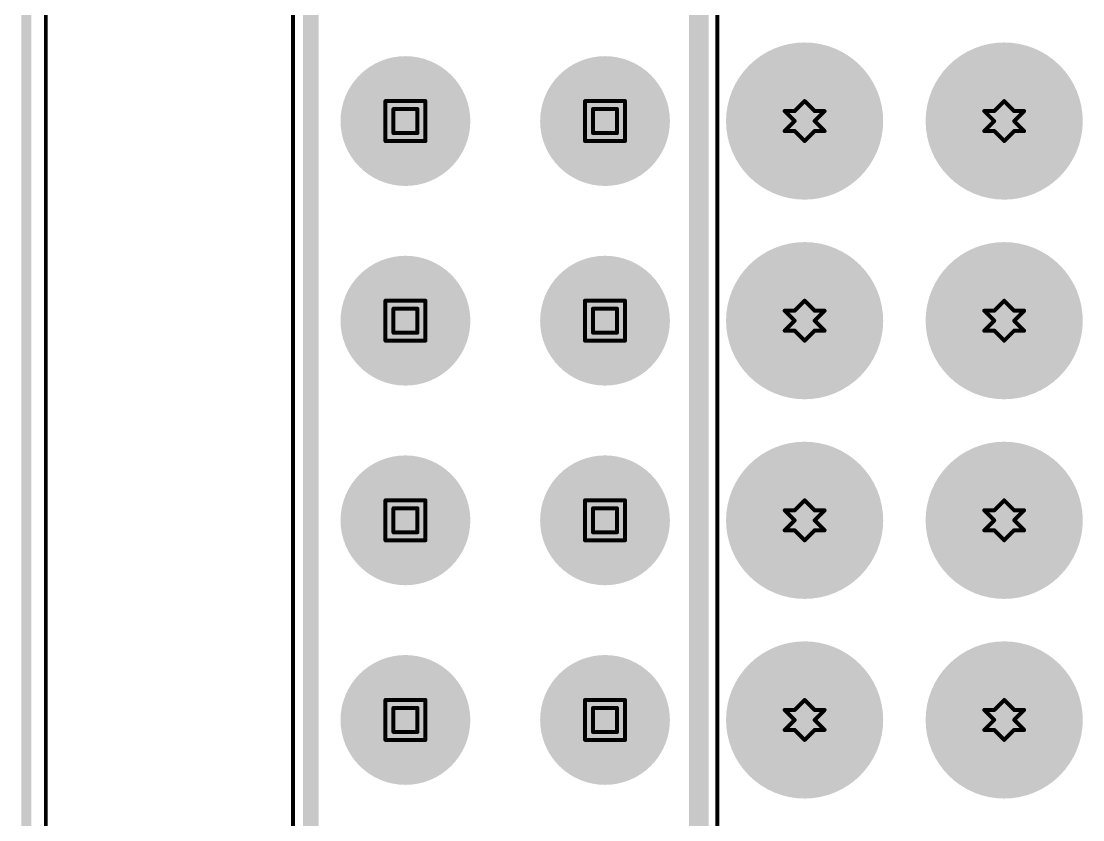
# Model space of a CAD drawing. Header units: millimetres. Extents: x 3.26 to 13.14, y 5.38 to 10.83.
# Drawn here: x 7.607 to 8.139, y 8.169 to 8.569 of the extents above; entities that cross this region are included whole.
import ezdxf

# ---------------------------------------------------------------- set-up
doc = ezdxf.new("R2010")
doc.units = ezdxf.units.MM
doc.header["$MEASUREMENT"] = 0
for name, color, linetype in [('BottomLayer', 5, 'Continuous'), ('BottomSolder', 6, 'Continuous'), ('DrillDrawing', 1, 'Continuous'), ('Mechanical13', 56, 'Continuous'), ('Mechanical15', 56, 'Continuous'), ('Mechanical16', 56, 'Continuous'), ('Mechanical4', 56, 'Continuous'), ('MultiLayer', 9, 'Continuous'), ('PadHoleLayer', 156, 'Continuous'), ('TopLayer', 1, 'Continuous'), ('TopOverlay', 2, 'Continuous'), ('TopSolder', 216, 'Continuous'), ('ViaHoleLayer', 16, 'Continuous')]:
    doc.layers.add(name, color=color, linetype=linetype)

# ---------------------------------------------------------------- blocks, each defined once
blk = doc.blocks.new('SMTC_SSQ_126_22_X_D_47')
at = {"layer": 'BottomLayer', "const_width": 0.03051}
for points in [[(0.38474, 0, 1), (0.41526, 0, 1)], [(0.48474, 0, 1), (0.51526, 0, 1)], [(0.58474, 0, 1), (0.61526, 0, 1)], [(0.68474, 0, 1), (0.71526, 0, 1)], [(0.38474, -0.1, 1), (0.41526, -0.1, 1)], [(0.48474, -0.1, 1), (0.51526, -0.1, 1)], [(0.58474, -0.1, 1), (0.61526, -0.1, 1)], [(0.68474, -0.1, 1), (0.71526, -0.1, 1)]]:
    blk.add_lwpolyline(points, format="xyb", close=True, dxfattribs=at)
at = {"layer": 'BottomSolder', "const_width": 0.03251}
for points in [[(0.38374, 0, 1), (0.41626, 0, 1)], [(0.48374, 0, 1), (0.51626, 0, 1)], [(0.58374, 0, 1), (0.61626, 0, 1)], [(0.68374, 0, 1), (0.71626, 0, 1)], [(0.38374, -0.1, 1), (0.41626, -0.1, 1)], [(0.48374, -0.1, 1), (0.51626, -0.1, 1)], [(0.58374, -0.1, 1), (0.61626, -0.1, 1)], [(0.68374, -0.1, 1), (0.71626, -0.1, 1)]]:
    blk.add_lwpolyline(points, format="xyb", close=True, dxfattribs=at)
at = {"layer": 'Mechanical13', "const_width": 0.00394}
for points in [[(2.56496, 0.04744), (-0.06496, 0.04744)], [(2.56496, -0.14744), (-0.06496, -0.14744)]]:
    blk.add_lwpolyline(points, dxfattribs=at)
at = {"layer": 'Mechanical15', "const_width": 0.00197}
for points in [[(2.57382, 0.0563), (-0.07382, 0.0563)], [(2.57382, -0.1563), (-0.07382, -0.1563)]]:
    blk.add_lwpolyline(points, dxfattribs=at)
at = {"layer": 'MultiLayer', "const_width": 0.03051}
for points in [[(0.38474, 0, 1), (0.41526, 0, 1)], [(0.48474, 0, 1), (0.51526, 0, 1)], [(0.58474, 0, 1), (0.61526, 0, 1)], [(0.68474, 0, 1), (0.71526, 0, 1)], [(0.38474, -0.1, 1), (0.41526, -0.1, 1)], [(0.48474, -0.1, 1), (0.51526, -0.1, 1)], [(0.58474, -0.1, 1), (0.61526, -0.1, 1)], [(0.68474, -0.1, 1), (0.71526, -0.1, 1)]]:
    blk.add_lwpolyline(points, format="xyb", close=True, dxfattribs=at)
at = {"layer": 'PadHoleLayer', "const_width": 0.02008}
for points in [[(0.38996, 0, 1), (0.41004, 0, 1)], [(0.48996, 0, 1), (0.51004, 0, 1)], [(0.58996, 0, 1), (0.61004, 0, 1)], [(0.68996, 0, 1), (0.71004, 0, 1)], [(0.38996, -0.1, 1), (0.41004, -0.1, 1)], [(0.48996, -0.1, 1), (0.51004, -0.1, 1)], [(0.58996, -0.1, 1), (0.61004, -0.1, 1)], [(0.68996, -0.1, 1), (0.71004, -0.1, 1)]]:
    blk.add_lwpolyline(points, format="xyb", close=True, dxfattribs=at)
at = {"layer": 'TopLayer', "const_width": 0.03051}
for points in [[(0.38474, 0, 1), (0.41526, 0, 1)], [(0.48474, 0, 1), (0.51526, 0, 1)], [(0.58474, 0, 1), (0.61526, 0, 1)], [(0.68474, 0, 1), (0.71526, 0, 1)], [(0.38474, -0.1, 1), (0.41526, -0.1, 1)], [(0.48474, -0.1, 1), (0.51526, -0.1, 1)], [(0.58474, -0.1, 1), (0.61526, -0.1, 1)], [(0.68474, -0.1, 1), (0.71526, -0.1, 1)]]:
    blk.add_lwpolyline(points, format="xyb", close=True, dxfattribs=at)
at = {"layer": 'TopOverlay', "const_width": 0.00787}
for points in [[(2.56496, 0.04744), (-0.06496, 0.04744)], [(2.56496, -0.14744), (-0.06496, -0.14744)]]:
    blk.add_lwpolyline(points, dxfattribs=at)
at = {"layer": 'TopSolder', "const_width": 0.03251}
for points in [[(0.38374, 0, 1), (0.41626, 0, 1)], [(0.48374, 0, 1), (0.51626, 0, 1)], [(0.58374, 0, 1), (0.61626, 0, 1)], [(0.68374, 0, 1), (0.71626, 0, 1)], [(0.38374, -0.1, 1), (0.41626, -0.1, 1)], [(0.48374, -0.1, 1), (0.51626, -0.1, 1)], [(0.58374, -0.1, 1), (0.61626, -0.1, 1)], [(0.68374, -0.1, 1), (0.71626, -0.1, 1)]]:
    blk.add_lwpolyline(points, format="xyb", close=True, dxfattribs=at)
blk = doc.blocks.new('_ARDUINO_MEGA2560_REV3___RETAIL_ARDUINO_MEGA2560_REV3___RETAIL_P________65')
at = {"layer": 'Mechanical16', "const_width": 0.00197}
blk.add_lwpolyline([(-1.05984, -2.00984), (1.05984, -2.00984)], dxfattribs=at)
at = {"layer": 'Mechanical4', "const_width": 0.005}
blk.add_lwpolyline([(-1.05, -2), (1.05, -2)], dxfattribs=at)
blk.add_lwpolyline([(-1.05, -2), (1.05, -2)], dxfattribs=at)
at = {"layer": 'TopOverlay', "const_width": 0.005}
blk.add_lwpolyline([(-1.05, -2), (1.05, -2)], dxfattribs=at)

msp = doc.modelspace()

# ---------------------------------------------------------------- linework, layer by layer
at = {"layer": 'BottomLayer', "const_width": 0.03937}
for points in [[(7.98032, 8.519, 1), (8.01969, 8.519, 1)], [(8.08032, 8.519, 1), (8.11969, 8.519, 1)], [(7.98032, 8.419, 1), (8.01969, 8.419, 1)], [(8.08032, 8.419, 1), (8.11969, 8.419, 1)], [(7.98032, 8.319, 1), (8.01969, 8.319, 1)], [(8.08032, 8.319, 1), (8.11969, 8.319, 1)], [(7.98032, 8.219, 1), (8.01969, 8.219, 1)], [(8.08032, 8.219, 1), (8.11969, 8.219, 1)]]:
    msp.add_lwpolyline(points, format="xyb", close=True, dxfattribs=at)
at = {"layer": 'BottomSolder', "const_width": 0.03937}
for points in [[(7.98032, 8.519, 1), (8.01969, 8.519, 1)], [(8.08032, 8.519, 1), (8.11969, 8.519, 1)], [(7.98032, 8.419, 1), (8.01969, 8.419, 1)], [(8.08032, 8.419, 1), (8.11969, 8.419, 1)], [(7.98032, 8.319, 1), (8.01969, 8.319, 1)], [(8.08032, 8.319, 1), (8.11969, 8.319, 1)], [(7.98032, 8.219, 1), (8.01969, 8.219, 1)], [(8.08032, 8.219, 1), (8.11969, 8.219, 1)]]:
    msp.add_lwpolyline(points, format="xyb", close=True, dxfattribs=at)
at = {"layer": 'DrillDrawing', "const_width": 0.002}
for points in [[(7.79, 8.529), (7.81, 8.529)], [(7.79, 8.509), (7.79, 8.529)], [(7.794, 8.525), (7.806, 8.525)], [(7.794, 8.513), (7.794, 8.525)], [(7.806, 8.513), (7.806, 8.525)], [(7.81, 8.509), (7.81, 8.529)], [(7.89, 8.529), (7.91, 8.529)], [(7.89, 8.509), (7.89, 8.529)], [(7.894, 8.525), (7.906, 8.525)], [(7.894, 8.513), (7.894, 8.525)], [(7.906, 8.513), (7.906, 8.525)], [(7.91, 8.509), (7.91, 8.529)], [(7.995, 8.524), (8, 8.529)], [(8, 8.529), (8.005, 8.524)], [(8.095, 8.524), (8.1, 8.529)], [(8.1, 8.529), (8.105, 8.524)], [(7.99, 8.524), (7.995, 8.519)], [(7.99, 8.524), (7.995, 8.524)], [(8.005, 8.524), (8.01, 8.524)], [(8.005, 8.519), (8.01, 8.524)], [(8.09, 8.524), (8.095, 8.519)], [(8.09, 8.524), (8.095, 8.524)], [(8.105, 8.524), (8.11, 8.524)], [(8.105, 8.519), (8.11, 8.524)], [(7.99, 8.514), (7.995, 8.519)], [(8.005, 8.519), (8.01, 8.514)], [(8.09, 8.514), (8.095, 8.519)], [(8.105, 8.519), (8.11, 8.514)], [(7.79, 8.509), (7.81, 8.509)], [(7.794, 8.513), (7.806, 8.513)], [(7.89, 8.509), (7.91, 8.509)], [(7.894, 8.513), (7.906, 8.513)], [(7.99, 8.514), (7.995, 8.514)], [(7.995, 8.514), (8, 8.509)], [(8, 8.509), (8.005, 8.514)], [(8.005, 8.514), (8.01, 8.514)], [(8.09, 8.514), (8.095, 8.514)], [(8.095, 8.514), (8.1, 8.509)], [(8.1, 8.509), (8.105, 8.514)], [(8.105, 8.514), (8.11, 8.514)], [(7.79, 8.429), (7.81, 8.429)], [(7.79, 8.409), (7.79, 8.429)], [(7.794, 8.425), (7.806, 8.425)], [(7.794, 8.413), (7.794, 8.425)], [(7.806, 8.413), (7.806, 8.425)], [(7.81, 8.409), (7.81, 8.429)], [(7.89, 8.429), (7.91, 8.429)], [(7.89, 8.409), (7.89, 8.429)], [(7.894, 8.425), (7.906, 8.425)], [(7.894, 8.413), (7.894, 8.425)], [(7.906, 8.413), (7.906, 8.425)], [(7.91, 8.409), (7.91, 8.429)], [(7.99, 8.424), (7.995, 8.419)], [(7.99, 8.424), (7.995, 8.424)], [(7.995, 8.424), (8, 8.429)], [(8, 8.429), (8.005, 8.424)], [(8.005, 8.424), (8.01, 8.424)], [(8.005, 8.419), (8.01, 8.424)], [(8.09, 8.424), (8.095, 8.419)], [(8.09, 8.424), (8.095, 8.424)], [(8.095, 8.424), (8.1, 8.429)], [(8.1, 8.429), (8.105, 8.424)], [(8.105, 8.424), (8.11, 8.424)], [(8.105, 8.419), (8.11, 8.424)], [(7.99, 8.414), (7.995, 8.419)], [(8.005, 8.419), (8.01, 8.414)], [(8.09, 8.414), (8.095, 8.419)], [(8.105, 8.419), (8.11, 8.414)], [(7.99, 8.414), (7.995, 8.414)], [(7.995, 8.414), (8, 8.409)], [(8, 8.409), (8.005, 8.414)], [(8.005, 8.414), (8.01, 8.414)], [(8.09, 8.414), (8.095, 8.414)], [(8.095, 8.414), (8.1, 8.409)], [(8.1, 8.409), (8.105, 8.414)], [(8.105, 8.414), (8.11, 8.414)], [(7.79, 8.409), (7.81, 8.409)], [(7.794, 8.413), (7.806, 8.413)], [(7.89, 8.409), (7.91, 8.409)], [(7.894, 8.413), (7.906, 8.413)], [(7.79, 8.329), (7.81, 8.329)], [(7.79, 8.309), (7.79, 8.329)], [(7.81, 8.309), (7.81, 8.329)], [(7.89, 8.329), (7.91, 8.329)], [(7.89, 8.309), (7.89, 8.329)], [(7.91, 8.309), (7.91, 8.329)], [(7.995, 8.324), (8, 8.329)], [(8, 8.329), (8.005, 8.324)], [(8.095, 8.324), (8.1, 8.329)], [(8.1, 8.329), (8.105, 8.324)], [(7.794, 8.325), (7.806, 8.325)], [(7.794, 8.313), (7.794, 8.325)], [(7.806, 8.313), (7.806, 8.325)], [(7.894, 8.325), (7.906, 8.325)], [(7.894, 8.313), (7.894, 8.325)], [(7.906, 8.313), (7.906, 8.325)], [(7.99, 8.324), (7.995, 8.319)], [(7.99, 8.324), (7.995, 8.324)], [(8.005, 8.324), (8.01, 8.324)], [(8.005, 8.319), (8.01, 8.324)], [(8.09, 8.324), (8.095, 8.319)], [(8.09, 8.324), (8.095, 8.324)], [(8.105, 8.324), (8.11, 8.324)], [(8.105, 8.319), (8.11, 8.324)], [(7.99, 8.314), (7.995, 8.319)], [(8.005, 8.319), (8.01, 8.314)], [(8.09, 8.314), (8.095, 8.319)], [(8.105, 8.319), (8.11, 8.314)], [(7.794, 8.313), (7.806, 8.313)], [(7.894, 8.313), (7.906, 8.313)], [(7.99, 8.314), (7.995, 8.314)], [(7.995, 8.314), (8, 8.309)], [(8, 8.309), (8.005, 8.314)], [(8.005, 8.314), (8.01, 8.314)], [(8.09, 8.314), (8.095, 8.314)], [(8.095, 8.314), (8.1, 8.309)], [(8.1, 8.309), (8.105, 8.314)], [(8.105, 8.314), (8.11, 8.314)], [(7.79, 8.309), (7.81, 8.309)], [(7.89, 8.309), (7.91, 8.309)], [(7.79, 8.229), (7.81, 8.229)], [(7.79, 8.209), (7.79, 8.229)], [(7.81, 8.209), (7.81, 8.229)], [(7.89, 8.229), (7.91, 8.229)], [(7.89, 8.209), (7.89, 8.229)], [(7.91, 8.209), (7.91, 8.229)], [(7.995, 8.224), (8, 8.229)], [(8, 8.229), (8.005, 8.224)], [(8.095, 8.224), (8.1, 8.229)], [(8.1, 8.229), (8.105, 8.224)], [(7.794, 8.225), (7.806, 8.225)], [(7.794, 8.213), (7.794, 8.225)], [(7.806, 8.213), (7.806, 8.225)], [(7.894, 8.225), (7.906, 8.225)], [(7.894, 8.213), (7.894, 8.225)], [(7.906, 8.213), (7.906, 8.225)], [(7.99, 8.224), (7.995, 8.219)], [(7.99, 8.224), (7.995, 8.224)], [(8.005, 8.224), (8.01, 8.224)], [(8.005, 8.219), (8.01, 8.224)], [(8.09, 8.224), (8.095, 8.219)], [(8.09, 8.224), (8.095, 8.224)], [(8.105, 8.224), (8.11, 8.224)], [(8.105, 8.219), (8.11, 8.224)], [(7.99, 8.214), (7.995, 8.219)], [(8.005, 8.219), (8.01, 8.214)], [(8.09, 8.214), (8.095, 8.219)], [(8.105, 8.219), (8.11, 8.214)], [(7.794, 8.213), (7.806, 8.213)], [(7.894, 8.213), (7.906, 8.213)], [(7.99, 8.214), (7.995, 8.214)], [(7.995, 8.214), (8, 8.209)], [(8, 8.209), (8.005, 8.214)], [(8.005, 8.214), (8.01, 8.214)], [(8.09, 8.214), (8.095, 8.214)], [(8.095, 8.214), (8.1, 8.209)], [(8.1, 8.209), (8.105, 8.214)], [(8.105, 8.214), (8.11, 8.214)], [(7.79, 8.209), (7.81, 8.209)], [(7.89, 8.209), (7.91, 8.209)]]:
    msp.add_lwpolyline(points, dxfattribs=at)
at = {"layer": 'DrillDrawing', "const_width": 0.001}
for points in [[(7.7895, 8.529, 1), (7.7905, 8.529, 1)], [(7.7895, 8.529, 1), (7.7905, 8.529, 1)], [(7.7935, 8.525, 1), (7.7945, 8.525, 1)], [(7.7935, 8.525, 1), (7.7945, 8.525, 1)], [(7.8055, 8.525, 1), (7.8065, 8.525, 1)], [(7.8055, 8.525, 1), (7.8065, 8.525, 1)], [(7.8095, 8.529, 1), (7.8105, 8.529, 1)], [(7.8095, 8.529, 1), (7.8105, 8.529, 1)], [(7.8895, 8.529, 1), (7.8905, 8.529, 1)], [(7.8895, 8.529, 1), (7.8905, 8.529, 1)], [(7.8935, 8.525, 1), (7.8945, 8.525, 1)], [(7.8935, 8.525, 1), (7.8945, 8.525, 1)], [(7.9055, 8.525, 1), (7.9065, 8.525, 1)], [(7.9055, 8.525, 1), (7.9065, 8.525, 1)], [(7.9095, 8.529, 1), (7.9105, 8.529, 1)], [(7.9095, 8.529, 1), (7.9105, 8.529, 1)], [(7.9995, 8.529, 1), (8.0005, 8.529, 1)], [(7.9995, 8.529, 1), (8.0005, 8.529, 1)], [(8.0995, 8.529, 1), (8.1005, 8.529, 1)], [(8.0995, 8.529, 1), (8.1005, 8.529, 1)], [(7.9895, 8.524, 1), (7.9905, 8.524, 1)], [(7.9895, 8.524, 1), (7.9905, 8.524, 1)], [(7.9945, 8.524, 1), (7.9955, 8.524, 1)], [(7.9945, 8.524, 1), (7.9955, 8.524, 1)], [(8.0045, 8.524, 1), (8.0055, 8.524, 1)], [(8.0045, 8.524, 1), (8.0055, 8.524, 1)], [(8.0095, 8.524, 1), (8.0105, 8.524, 1)], [(8.0095, 8.524, 1), (8.0105, 8.524, 1)], [(8.0895, 8.524, 1), (8.0905, 8.524, 1)], [(8.0895, 8.524, 1), (8.0905, 8.524, 1)], [(8.0945, 8.524, 1), (8.0955, 8.524, 1)], [(8.0945, 8.524, 1), (8.0955, 8.524, 1)], [(8.1045, 8.524, 1), (8.1055, 8.524, 1)], [(8.1045, 8.524, 1), (8.1055, 8.524, 1)], [(8.1095, 8.524, 1), (8.1105, 8.524, 1)], [(8.1095, 8.524, 1), (8.1105, 8.524, 1)], [(7.9945, 8.519, 1), (7.9955, 8.519, 1)], [(7.9945, 8.519, 1), (7.9955, 8.519, 1)], [(8.0045, 8.519, 1), (8.0055, 8.519, 1)], [(8.0045, 8.519, 1), (8.0055, 8.519, 1)], [(8.0945, 8.519, 1), (8.0955, 8.519, 1)], [(8.0945, 8.519, 1), (8.0955, 8.519, 1)], [(8.1045, 8.519, 1), (8.1055, 8.519, 1)], [(8.1045, 8.519, 1), (8.1055, 8.519, 1)], [(7.7895, 8.509, 1), (7.7905, 8.509, 1)], [(7.7895, 8.509, 1), (7.7905, 8.509, 1)], [(7.7935, 8.513, 1), (7.7945, 8.513, 1)], [(7.7935, 8.513, 1), (7.7945, 8.513, 1)], [(7.8055, 8.513, 1), (7.8065, 8.513, 1)], [(7.8055, 8.513, 1), (7.8065, 8.513, 1)], [(7.8095, 8.509, 1), (7.8105, 8.509, 1)], [(7.8095, 8.509, 1), (7.8105, 8.509, 1)], [(7.8895, 8.509, 1), (7.8905, 8.509, 1)], [(7.8895, 8.509, 1), (7.8905, 8.509, 1)], [(7.8935, 8.513, 1), (7.8945, 8.513, 1)], [(7.8935, 8.513, 1), (7.8945, 8.513, 1)], [(7.9055, 8.513, 1), (7.9065, 8.513, 1)], [(7.9055, 8.513, 1), (7.9065, 8.513, 1)], [(7.9095, 8.509, 1), (7.9105, 8.509, 1)], [(7.9095, 8.509, 1), (7.9105, 8.509, 1)], [(7.9895, 8.514, 1), (7.9905, 8.514, 1)], [(7.9895, 8.514, 1), (7.9905, 8.514, 1)], [(7.9945, 8.514, 1), (7.9955, 8.514, 1)], [(7.9945, 8.514, 1), (7.9955, 8.514, 1)], [(7.9995, 8.509, 1), (8.0005, 8.509, 1)], [(7.9995, 8.509, 1), (8.0005, 8.509, 1)], [(8.0045, 8.514, 1), (8.0055, 8.514, 1)], [(8.0045, 8.514, 1), (8.0055, 8.514, 1)], [(8.0095, 8.514, 1), (8.0105, 8.514, 1)], [(8.0095, 8.514, 1), (8.0105, 8.514, 1)], [(8.0895, 8.514, 1), (8.0905, 8.514, 1)], [(8.0895, 8.514, 1), (8.0905, 8.514, 1)], [(8.0945, 8.514, 1), (8.0955, 8.514, 1)], [(8.0945, 8.514, 1), (8.0955, 8.514, 1)], [(8.0995, 8.509, 1), (8.1005, 8.509, 1)], [(8.0995, 8.509, 1), (8.1005, 8.509, 1)], [(8.1045, 8.514, 1), (8.1055, 8.514, 1)], [(8.1045, 8.514, 1), (8.1055, 8.514, 1)], [(8.1095, 8.514, 1), (8.1105, 8.514, 1)], [(8.1095, 8.514, 1), (8.1105, 8.514, 1)], [(7.7895, 8.429, 1), (7.7905, 8.429, 1)], [(7.7895, 8.429, 1), (7.7905, 8.429, 1)], [(7.7935, 8.425, 1), (7.7945, 8.425, 1)], [(7.7935, 8.425, 1), (7.7945, 8.425, 1)], [(7.8055, 8.425, 1), (7.8065, 8.425, 1)], [(7.8055, 8.425, 1), (7.8065, 8.425, 1)], [(7.8095, 8.429, 1), (7.8105, 8.429, 1)], [(7.8095, 8.429, 1), (7.8105, 8.429, 1)], [(7.8895, 8.429, 1), (7.8905, 8.429, 1)], [(7.8895, 8.429, 1), (7.8905, 8.429, 1)], [(7.8935, 8.425, 1), (7.8945, 8.425, 1)], [(7.8935, 8.425, 1), (7.8945, 8.425, 1)], [(7.9055, 8.425, 1), (7.9065, 8.425, 1)], [(7.9055, 8.425, 1), (7.9065, 8.425, 1)], [(7.9095, 8.429, 1), (7.9105, 8.429, 1)], [(7.9095, 8.429, 1), (7.9105, 8.429, 1)], [(7.9895, 8.424, 1), (7.9905, 8.424, 1)], [(7.9895, 8.424, 1), (7.9905, 8.424, 1)], [(7.9945, 8.424, 1), (7.9955, 8.424, 1)], [(7.9945, 8.424, 1), (7.9955, 8.424, 1)], [(7.9995, 8.429, 1), (8.0005, 8.429, 1)], [(7.9995, 8.429, 1), (8.0005, 8.429, 1)], [(8.0045, 8.424, 1), (8.0055, 8.424, 1)], [(8.0045, 8.424, 1), (8.0055, 8.424, 1)], [(8.0095, 8.424, 1), (8.0105, 8.424, 1)], [(8.0095, 8.424, 1), (8.0105, 8.424, 1)], [(8.0895, 8.424, 1), (8.0905, 8.424, 1)], [(8.0895, 8.424, 1), (8.0905, 8.424, 1)], [(8.0945, 8.424, 1), (8.0955, 8.424, 1)], [(8.0945, 8.424, 1), (8.0955, 8.424, 1)], [(8.0995, 8.429, 1), (8.1005, 8.429, 1)], [(8.0995, 8.429, 1), (8.1005, 8.429, 1)], [(8.1045, 8.424, 1), (8.1055, 8.424, 1)], [(8.1045, 8.424, 1), (8.1055, 8.424, 1)], [(8.1095, 8.424, 1), (8.1105, 8.424, 1)], [(8.1095, 8.424, 1), (8.1105, 8.424, 1)], [(7.9945, 8.419, 1), (7.9955, 8.419, 1)], [(7.9945, 8.419, 1), (7.9955, 8.419, 1)], [(8.0045, 8.419, 1), (8.0055, 8.419, 1)], [(8.0045, 8.419, 1), (8.0055, 8.419, 1)], [(8.0945, 8.419, 1), (8.0955, 8.419, 1)], [(8.0945, 8.419, 1), (8.0955, 8.419, 1)], [(8.1045, 8.419, 1), (8.1055, 8.419, 1)], [(8.1045, 8.419, 1), (8.1055, 8.419, 1)], [(7.9895, 8.414, 1), (7.9905, 8.414, 1)], [(7.9895, 8.414, 1), (7.9905, 8.414, 1)], [(7.9945, 8.414, 1), (7.9955, 8.414, 1)], [(7.9945, 8.414, 1), (7.9955, 8.414, 1)], [(8.0045, 8.414, 1), (8.0055, 8.414, 1)], [(8.0045, 8.414, 1), (8.0055, 8.414, 1)], [(8.0095, 8.414, 1), (8.0105, 8.414, 1)], [(8.0095, 8.414, 1), (8.0105, 8.414, 1)], [(8.0895, 8.414, 1), (8.0905, 8.414, 1)], [(8.0895, 8.414, 1), (8.0905, 8.414, 1)], [(8.0945, 8.414, 1), (8.0955, 8.414, 1)], [(8.0945, 8.414, 1), (8.0955, 8.414, 1)], [(8.1045, 8.414, 1), (8.1055, 8.414, 1)], [(8.1045, 8.414, 1), (8.1055, 8.414, 1)], [(8.1095, 8.414, 1), (8.1105, 8.414, 1)], [(8.1095, 8.414, 1), (8.1105, 8.414, 1)], [(7.7895, 8.409, 1), (7.7905, 8.409, 1)], [(7.7895, 8.409, 1), (7.7905, 8.409, 1)], [(7.7935, 8.413, 1), (7.7945, 8.413, 1)], [(7.7935, 8.413, 1), (7.7945, 8.413, 1)], [(7.8055, 8.413, 1), (7.8065, 8.413, 1)], [(7.8055, 8.413, 1), (7.8065, 8.413, 1)], [(7.8095, 8.409, 1), (7.8105, 8.409, 1)], [(7.8095, 8.409, 1), (7.8105, 8.409, 1)], [(7.8895, 8.409, 1), (7.8905, 8.409, 1)], [(7.8895, 8.409, 1), (7.8905, 8.409, 1)], [(7.8935, 8.413, 1), (7.8945, 8.413, 1)], [(7.8935, 8.413, 1), (7.8945, 8.413, 1)], [(7.9055, 8.413, 1), (7.9065, 8.413, 1)], [(7.9055, 8.413, 1), (7.9065, 8.413, 1)], [(7.9095, 8.409, 1), (7.9105, 8.409, 1)], [(7.9095, 8.409, 1), (7.9105, 8.409, 1)], [(7.9995, 8.409, 1), (8.0005, 8.409, 1)], [(7.9995, 8.409, 1), (8.0005, 8.409, 1)], [(8.0995, 8.409, 1), (8.1005, 8.409, 1)], [(8.0995, 8.409, 1), (8.1005, 8.409, 1)], [(7.7895, 8.329, 1), (7.7905, 8.329, 1)], [(7.7895, 8.329, 1), (7.7905, 8.329, 1)], [(7.8095, 8.329, 1), (7.8105, 8.329, 1)], [(7.8095, 8.329, 1), (7.8105, 8.329, 1)], [(7.8895, 8.329, 1), (7.8905, 8.329, 1)], [(7.8895, 8.329, 1), (7.8905, 8.329, 1)], [(7.9095, 8.329, 1), (7.9105, 8.329, 1)], [(7.9095, 8.329, 1), (7.9105, 8.329, 1)], [(7.9995, 8.329, 1), (8.0005, 8.329, 1)], [(7.9995, 8.329, 1), (8.0005, 8.329, 1)], [(8.0995, 8.329, 1), (8.1005, 8.329, 1)], [(8.0995, 8.329, 1), (8.1005, 8.329, 1)], [(7.7935, 8.325, 1), (7.7945, 8.325, 1)], [(7.7935, 8.325, 1), (7.7945, 8.325, 1)], [(7.8055, 8.325, 1), (7.8065, 8.325, 1)], [(7.8055, 8.325, 1), (7.8065, 8.325, 1)], [(7.8935, 8.325, 1), (7.8945, 8.325, 1)], [(7.8935, 8.325, 1), (7.8945, 8.325, 1)], [(7.9055, 8.325, 1), (7.9065, 8.325, 1)], [(7.9055, 8.325, 1), (7.9065, 8.325, 1)], [(7.9895, 8.324, 1), (7.9905, 8.324, 1)], [(7.9895, 8.324, 1), (7.9905, 8.324, 1)], [(7.9945, 8.324, 1), (7.9955, 8.324, 1)], [(7.9945, 8.324, 1), (7.9955, 8.324, 1)], [(8.0045, 8.324, 1), (8.0055, 8.324, 1)], [(8.0045, 8.324, 1), (8.0055, 8.324, 1)], [(8.0095, 8.324, 1), (8.0105, 8.324, 1)], [(8.0095, 8.324, 1), (8.0105, 8.324, 1)], [(8.0895, 8.324, 1), (8.0905, 8.324, 1)], [(8.0895, 8.324, 1), (8.0905, 8.324, 1)], [(8.0945, 8.324, 1), (8.0955, 8.324, 1)], [(8.0945, 8.324, 1), (8.0955, 8.324, 1)], [(8.1045, 8.324, 1), (8.1055, 8.324, 1)], [(8.1045, 8.324, 1), (8.1055, 8.324, 1)], [(8.1095, 8.324, 1), (8.1105, 8.324, 1)], [(8.1095, 8.324, 1), (8.1105, 8.324, 1)], [(7.9945, 8.319, 1), (7.9955, 8.319, 1)], [(7.9945, 8.319, 1), (7.9955, 8.319, 1)], [(8.0045, 8.319, 1), (8.0055, 8.319, 1)], [(8.0045, 8.319, 1), (8.0055, 8.319, 1)], [(8.0945, 8.319, 1), (8.0955, 8.319, 1)], [(8.0945, 8.319, 1), (8.0955, 8.319, 1)], [(8.1045, 8.319, 1), (8.1055, 8.319, 1)], [(8.1045, 8.319, 1), (8.1055, 8.319, 1)], [(7.7935, 8.313, 1), (7.7945, 8.313, 1)], [(7.7935, 8.313, 1), (7.7945, 8.313, 1)], [(7.8055, 8.313, 1), (7.8065, 8.313, 1)], [(7.8055, 8.313, 1), (7.8065, 8.313, 1)], [(7.8935, 8.313, 1), (7.8945, 8.313, 1)], [(7.8935, 8.313, 1), (7.8945, 8.313, 1)], [(7.9055, 8.313, 1), (7.9065, 8.313, 1)], [(7.9055, 8.313, 1), (7.9065, 8.313, 1)], [(7.9895, 8.314, 1), (7.9905, 8.314, 1)], [(7.9895, 8.314, 1), (7.9905, 8.314, 1)], [(7.9945, 8.314, 1), (7.9955, 8.314, 1)], [(7.9945, 8.314, 1), (7.9955, 8.314, 1)], [(8.0045, 8.314, 1), (8.0055, 8.314, 1)], [(8.0045, 8.314, 1), (8.0055, 8.314, 1)], [(8.0095, 8.314, 1), (8.0105, 8.314, 1)], [(8.0095, 8.314, 1), (8.0105, 8.314, 1)], [(8.0895, 8.314, 1), (8.0905, 8.314, 1)], [(8.0895, 8.314, 1), (8.0905, 8.314, 1)], [(8.0945, 8.314, 1), (8.0955, 8.314, 1)], [(8.0945, 8.314, 1), (8.0955, 8.314, 1)], [(8.1045, 8.314, 1), (8.1055, 8.314, 1)], [(8.1045, 8.314, 1), (8.1055, 8.314, 1)], [(8.1095, 8.314, 1), (8.1105, 8.314, 1)], [(8.1095, 8.314, 1), (8.1105, 8.314, 1)], [(7.7895, 8.309, 1), (7.7905, 8.309, 1)], [(7.7895, 8.309, 1), (7.7905, 8.309, 1)], [(7.8095, 8.309, 1), (7.8105, 8.309, 1)], [(7.8095, 8.309, 1), (7.8105, 8.309, 1)], [(7.8895, 8.309, 1), (7.8905, 8.309, 1)], [(7.8895, 8.309, 1), (7.8905, 8.309, 1)], [(7.9095, 8.309, 1), (7.9105, 8.309, 1)], [(7.9095, 8.309, 1), (7.9105, 8.309, 1)], [(7.9995, 8.309, 1), (8.0005, 8.309, 1)], [(7.9995, 8.309, 1), (8.0005, 8.309, 1)], [(8.0995, 8.309, 1), (8.1005, 8.309, 1)], [(8.0995, 8.309, 1), (8.1005, 8.309, 1)], [(7.7895, 8.229, 1), (7.7905, 8.229, 1)], [(7.7895, 8.229, 1), (7.7905, 8.229, 1)], [(7.8095, 8.229, 1), (7.8105, 8.229, 1)], [(7.8095, 8.229, 1), (7.8105, 8.229, 1)], [(7.8895, 8.229, 1), (7.8905, 8.229, 1)], [(7.8895, 8.229, 1), (7.8905, 8.229, 1)], [(7.9095, 8.229, 1), (7.9105, 8.229, 1)], [(7.9095, 8.229, 1), (7.9105, 8.229, 1)], [(7.9995, 8.229, 1), (8.0005, 8.229, 1)], [(7.9995, 8.229, 1), (8.0005, 8.229, 1)], [(8.0995, 8.229, 1), (8.1005, 8.229, 1)], [(8.0995, 8.229, 1), (8.1005, 8.229, 1)], [(7.7935, 8.225, 1), (7.7945, 8.225, 1)], [(7.7935, 8.225, 1), (7.7945, 8.225, 1)], [(7.8055, 8.225, 1), (7.8065, 8.225, 1)], [(7.8055, 8.225, 1), (7.8065, 8.225, 1)], [(7.8935, 8.225, 1), (7.8945, 8.225, 1)], [(7.8935, 8.225, 1), (7.8945, 8.225, 1)], [(7.9055, 8.225, 1), (7.9065, 8.225, 1)], [(7.9055, 8.225, 1), (7.9065, 8.225, 1)], [(7.9895, 8.224, 1), (7.9905, 8.224, 1)], [(7.9895, 8.224, 1), (7.9905, 8.224, 1)], [(7.9945, 8.224, 1), (7.9955, 8.224, 1)], [(7.9945, 8.224, 1), (7.9955, 8.224, 1)], [(8.0045, 8.224, 1), (8.0055, 8.224, 1)], [(8.0045, 8.224, 1), (8.0055, 8.224, 1)], [(8.0095, 8.224, 1), (8.0105, 8.224, 1)], [(8.0095, 8.224, 1), (8.0105, 8.224, 1)], [(8.0895, 8.224, 1), (8.0905, 8.224, 1)], [(8.0895, 8.224, 1), (8.0905, 8.224, 1)], [(8.0945, 8.224, 1), (8.0955, 8.224, 1)], [(8.0945, 8.224, 1), (8.0955, 8.224, 1)], [(8.1045, 8.224, 1), (8.1055, 8.224, 1)], [(8.1045, 8.224, 1), (8.1055, 8.224, 1)], [(8.1095, 8.224, 1), (8.1105, 8.224, 1)], [(8.1095, 8.224, 1), (8.1105, 8.224, 1)], [(7.9945, 8.219, 1), (7.9955, 8.219, 1)], [(7.9945, 8.219, 1), (7.9955, 8.219, 1)], [(8.0045, 8.219, 1), (8.0055, 8.219, 1)], [(8.0045, 8.219, 1), (8.0055, 8.219, 1)], [(8.0945, 8.219, 1), (8.0955, 8.219, 1)], [(8.0945, 8.219, 1), (8.0955, 8.219, 1)], [(8.1045, 8.219, 1), (8.1055, 8.219, 1)], [(8.1045, 8.219, 1), (8.1055, 8.219, 1)], [(7.7935, 8.213, 1), (7.7945, 8.213, 1)], [(7.7935, 8.213, 1), (7.7945, 8.213, 1)], [(7.8055, 8.213, 1), (7.8065, 8.213, 1)], [(7.8055, 8.213, 1), (7.8065, 8.213, 1)], [(7.8935, 8.213, 1), (7.8945, 8.213, 1)], [(7.8935, 8.213, 1), (7.8945, 8.213, 1)], [(7.9055, 8.213, 1), (7.9065, 8.213, 1)], [(7.9055, 8.213, 1), (7.9065, 8.213, 1)], [(7.9895, 8.214, 1), (7.9905, 8.214, 1)], [(7.9895, 8.214, 1), (7.9905, 8.214, 1)], [(7.9945, 8.214, 1), (7.9955, 8.214, 1)], [(7.9945, 8.214, 1), (7.9955, 8.214, 1)], [(8.0045, 8.214, 1), (8.0055, 8.214, 1)], [(8.0045, 8.214, 1), (8.0055, 8.214, 1)], [(8.0095, 8.214, 1), (8.0105, 8.214, 1)], [(8.0095, 8.214, 1), (8.0105, 8.214, 1)], [(8.0895, 8.214, 1), (8.0905, 8.214, 1)], [(8.0895, 8.214, 1), (8.0905, 8.214, 1)], [(8.0945, 8.214, 1), (8.0955, 8.214, 1)], [(8.0945, 8.214, 1), (8.0955, 8.214, 1)], [(8.1045, 8.214, 1), (8.1055, 8.214, 1)], [(8.1045, 8.214, 1), (8.1055, 8.214, 1)], [(8.1095, 8.214, 1), (8.1105, 8.214, 1)], [(8.1095, 8.214, 1), (8.1105, 8.214, 1)], [(7.7895, 8.209, 1), (7.7905, 8.209, 1)], [(7.7895, 8.209, 1), (7.7905, 8.209, 1)], [(7.8095, 8.209, 1), (7.8105, 8.209, 1)], [(7.8095, 8.209, 1), (7.8105, 8.209, 1)], [(7.8895, 8.209, 1), (7.8905, 8.209, 1)], [(7.8895, 8.209, 1), (7.8905, 8.209, 1)], [(7.9095, 8.209, 1), (7.9105, 8.209, 1)], [(7.9095, 8.209, 1), (7.9105, 8.209, 1)], [(7.9995, 8.209, 1), (8.0005, 8.209, 1)], [(7.9995, 8.209, 1), (8.0005, 8.209, 1)], [(8.0995, 8.209, 1), (8.1005, 8.209, 1)], [(8.0995, 8.209, 1), (8.1005, 8.209, 1)]]:
    msp.add_lwpolyline(points, format="xyb", close=True, dxfattribs=at)
at = {"layer": 'MultiLayer', "const_width": 0.03937}
for points in [[(7.98032, 8.519, 1), (8.01969, 8.519, 1)], [(8.08032, 8.519, 1), (8.11969, 8.519, 1)], [(7.98032, 8.419, 1), (8.01969, 8.419, 1)], [(8.08032, 8.419, 1), (8.11969, 8.419, 1)], [(7.98032, 8.319, 1), (8.01969, 8.319, 1)], [(8.08032, 8.319, 1), (8.11969, 8.319, 1)], [(7.98032, 8.219, 1), (8.01969, 8.219, 1)], [(8.08032, 8.219, 1), (8.11969, 8.219, 1)]]:
    msp.add_lwpolyline(points, format="xyb", close=True, dxfattribs=at)
at = {"layer": 'TopLayer', "const_width": 0.03937}
for points in [[(7.98032, 8.519, 1), (8.01969, 8.519, 1)], [(8.08032, 8.519, 1), (8.11969, 8.519, 1)], [(7.98032, 8.419, 1), (8.01969, 8.419, 1)], [(8.08032, 8.419, 1), (8.11969, 8.419, 1)], [(7.98032, 8.319, 1), (8.01969, 8.319, 1)], [(8.08032, 8.319, 1), (8.11969, 8.319, 1)], [(7.98032, 8.219, 1), (8.01969, 8.219, 1)], [(8.08032, 8.219, 1), (8.11969, 8.219, 1)]]:
    msp.add_lwpolyline(points, format="xyb", close=True, dxfattribs=at)
at = {"layer": 'TopOverlay', "const_width": 0.01}
msp.add_lwpolyline([(7.94701, 6), (7.94701, 9.93701)], dxfattribs=at)
at = {"layer": 'TopSolder', "const_width": 0.03937}
for points in [[(7.98032, 8.519, 1), (8.01969, 8.519, 1)], [(8.08032, 8.519, 1), (8.11969, 8.519, 1)], [(7.98032, 8.419, 1), (8.01969, 8.419, 1)], [(8.08032, 8.419, 1), (8.11969, 8.419, 1)], [(7.98032, 8.319, 1), (8.01969, 8.319, 1)], [(8.08032, 8.319, 1), (8.11969, 8.319, 1)], [(7.98032, 8.219, 1), (8.01969, 8.219, 1)], [(8.08032, 8.219, 1), (8.11969, 8.219, 1)]]:
    msp.add_lwpolyline(points, format="xyb", close=True, dxfattribs=at)
at = {"layer": 'ViaHoleLayer', "const_width": 0.01969}
for points in [[(7.99016, 8.519, 1), (8.00984, 8.519, 1)], [(8.09016, 8.519, 1), (8.10984, 8.519, 1)], [(7.99016, 8.419, 1), (8.00984, 8.419, 1)], [(8.09016, 8.419, 1), (8.10984, 8.419, 1)], [(7.99016, 8.319, 1), (8.00984, 8.319, 1)], [(8.09016, 8.319, 1), (8.10984, 8.319, 1)], [(7.99016, 8.219, 1), (8.00984, 8.219, 1)], [(8.09016, 8.219, 1), (8.10984, 8.219, 1)]]:
    msp.add_lwpolyline(points, format="xyb", close=True, dxfattribs=at)

# ---------------------------------------------------------------- block references
for name, p, rotation in [('SMTC_SSQ_126_22_X_D_47', (7.9, 8.919), 270), ('_ARDUINO_MEGA2560_REV3___RETAIL_ARDUINO_MEGA2560_REV3___RETAIL_P________65', (5.61, 7.869), 90)]:
    msp.add_blockref(name, p, dxfattribs=dict(rotation=rotation))

doc.saveas('drawing.dxf')
